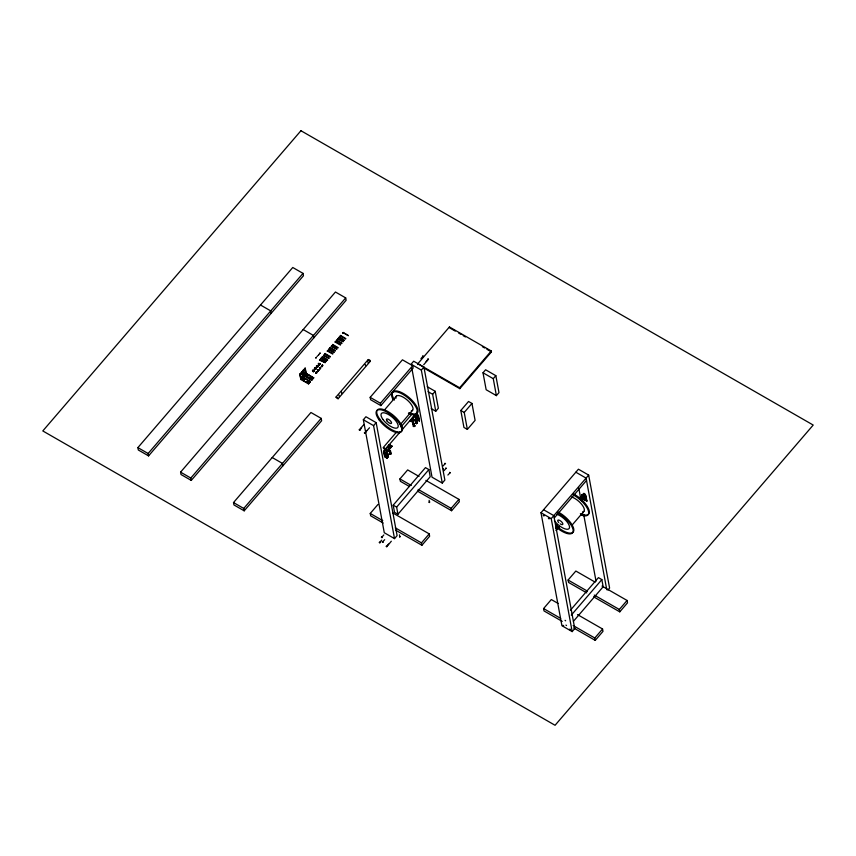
<?xml version="1.0" encoding="UTF-8"?>
<svg xmlns="http://www.w3.org/2000/svg" width="856" height="856" viewBox="0 0 856 856"><rect width="100%" height="100%" fill="white"/><g stroke="black" fill="none" stroke-linecap="round" stroke-linejoin="round"><path stroke-width="1.28" d="M335.98 397.163L338.067 398.789L370.359 361.221L369.589 359.905L368.273 359.531L336.044 397.013L338.12 398.693M385.264 449.304C384.537 446.179 381.541 448.683 385.264 449.304L400.544 431.52M385.799 453.883L384.965 453.209L385.724 453.562M584.488 496.255L585.611 497.079M302.414 379.722L302.361 379.914M304.469 379.679C302.296 380.053 305.1 380.225 304.501 379.24M303.698 378.598L303.752 378.202M304.019 380.995L304.062 380.535M305.282 379.411L305.763 379.508M305.474 375.998L306.052 376.126L305.506 375.891M306.191 381.969L306.116 381.509M306.716 375.709C307.09 377.507 308.417 374.575 306.801 375.72M306.951 374.457L307.325 374.714M307.946 381.519L306.951 381.252L307.144 381.979M307.657 376.79L307.358 377.164M307.422 382.942L307.925 382.91M308 381.605L307.925 381.348M308.973 375.324L308.642 375.827L308.845 375.238M309.112 380.995L309.123 381.519M308.941 378.202L309.294 377.903M309.39 378.256L309.262 377.721M310.407 378.245C309.508 378.32 312.29 377.4 311.06 378.159M310.589 376.233L310.557 376.394M311.135 378.919L310.632 378.834M311.937 377.689L312.419 377.699M384.858 450.395L385.403 450.534M386.976 450.491C385.147 451.797 388.185 448.747 386.174 450.588M386.27 449.143L386.645 449.261M386.998 451.412L386.966 451.23M389.662 447.067C389.031 448.052 388.838 446.8 389.715 447.538M388.827 445.773L389.18 446.286M390.946 446.95L390.86 446.736M399.506 536.648L399.709 536.391M411.297 420.285L411.126 419.857M412.346 419.643C413.352 420.735 413.748 419.879 412.41 419.461M412.378 419.879C414.015 418.37 412.592 421.398 412.453 419.397M412.41 418.37L412.892 418.734L412.72 418.177M413.395 421.013L412.87 421.131L413.362 420.831M414.144 416.722L414.144 417.054M414.154 419.622L414.368 419.601M415.139 417.161C414.957 417.696 416.712 415.813 415.01 416.423M415.428 415.374L415.128 415.759M415.791 417.675L415.513 418.22L415.92 417.771M416.904 416.348L416.819 416.733M429.391 501.862L429.412 502.558L429.701 501.884M556.678 528.751L555.993 527.917L557.331 528.28L556.775 527.007L556.86 528.045M557.074 527.317L557.106 527.564M558.39 527.232L558.315 527.564M580.785 500.129L580.785 499.658M581.684 499.679L581.577 499.583M583.353 498.47L583.353 498.021M583.375 496.651L583.075 497.518M584.145 496.673L584.423 496.715M411.608 420.007L411.65 419.857M301.74 376.758C301.751 377.571 300.798 376.159 302.093 376.736M301.483 376.972L302.254 376.437M303.955 370.948C305.346 369.578 304.255 371.675 303.944 370.819M304.372 373.27L305.367 372.841L304.222 373.494M312.429 370.755L312.868 370.07M312.954 370.231L312.558 370.83M313.114 371.151L313.542 370.466M313.542 371.397L313.97 370.712M314.366 368.508L314.794 367.823M314.89 367.984L314.494 368.583M315.051 368.818L315.479 368.208M315.479 369.139L315.907 368.455M315.575 368.369L315.179 368.968M315.971 358.054L316.367 357.434M315.928 372.767L316.367 372.082M316.303 366.25L316.731 365.565M317.137 356.481L317.565 355.796M316.453 372.242L316.035 372.852M316.827 365.726L316.463 366.315M316.988 366.646L317.416 365.961M317.416 366.892L317.844 366.208M317.929 366.368L317.523 366.967M318.421 354.983L318.86 354.298M317.865 370.52L318.304 369.835M318.946 354.459L318.507 355.069M318.389 369.995L317.972 370.595M318.764 363.447L318.368 364.078M318.924 364.389L319.352 363.714M319.502 360.087L319.93 359.402M319.352 364.635L319.78 363.961M319.866 364.11L319.459 364.72M320.026 359.563L325.194 362.602M319.802 368.262L320.24 367.577M320.326 367.738L319.93 368.337M320.797 358.589L321.225 357.904M322.263 365.459L321.845 366.09L322.177 365.33M324.67 354.084L325.098 353.4M327.249 351.078L327.677 350.393M328.843 349.515L328.95 348.895L328.533 349.58M329.828 348.082L330.255 347.397M335.52 350.596L330.352 347.525M331.122 346.573L331.55 345.899M332.406 345.075L332.845 344.39M336.28 340.57L336.708 339.885M337.574 339.072L338.002 338.388M338.088 338.548L343.267 341.587M338.944 337.649L339.297 336.89L344.444 340.463M389.555 446.982L388.71 447.495M304.383 379.112L304.479 379.893M307.796 375.977L307.004 375.527M386.195 450.149L387.105 449.967M387.49 447.324L387.747 447.849L387.896 447.281M388.678 447.142L388.838 447.688M413.448 419.857L413.405 419.504M415.042 415.663L415.513 415.331M416.808 416.209L417.161 416.722L416.562 416.444M583.45 496.908L582.915 497.539L582.583 496.919M584.712 496.855L585.483 496.352M386.794 454.001L387.351 455.274L388.078 454.065L386.794 454.001L388.132 454.365M387.158 455.97L387.715 457.232L388.442 456.023L387.158 455.97L387.715 457.232M388.046 454.985L388.078 454.065M389.341 451.925L390.069 450.716C389.748 452.46 390.518 449.678 389.512 451.08C390.347 451.583 390.625 452.075 389.929 452.268L389.277 451.626L389.929 452.268M389.64 453.594L390.432 452.685L391.021 453.027L390.989 453.948L389.64 453.594L390.293 454.236M389.705 453.883L389.737 452.963M390.625 451.989L390.657 451.059M390.989 453.948L391.021 453.027M413.02 424.383L413.748 423.174C413.373 423.763 414.336 424.009 413.619 424.726L412.966 424.084L413.619 424.726M413.33 426.042L413.427 425.421L414.711 425.475L414.668 426.406L413.33 426.042L413.983 426.684M413.384 426.341L413.427 425.421M414.304 424.437L414.347 423.517M414.668 426.406L414.711 425.475M416.925 420.51L416.893 421.441L415.599 421.377L416.326 420.168C416.733 422.008 415.139 419.087 416.508 420.489C416.016 421.163 415.909 420.885 416.326 420.168M415.599 421.377L415.642 420.457M415.909 423.046L416.005 422.415L417.289 422.479L416.562 423.688L415.909 423.046L416.562 423.688M415.963 423.346L416.005 422.415M417.257 423.399L417.289 422.479M555.63 525.959L556.411 525.049L557.01 525.391L556.282 526.601L555.63 525.959L556.657 526.215L556.657 525.124L555.844 525.06L556.742 525.712L556.218 526.312L557.01 525.391M555.683 526.258L555.715 525.327M556.047 528.216L556.133 527.596M557.331 528.28L557.374 527.35M579.405 497.785L579.362 498.706L579.405 497.785L580.689 497.85L579.961 499.059M580.657 498.77L580.689 497.85M580.967 500.439L580.507 499.765M581.887 495.41L581.984 494.779L583.268 494.843L582.54 496.052C581.459 495.827 584.209 495.389 582.23 495.357C583.107 494.918 583 494.03 582.273 494.361C583.396 495.121 581.278 495.324 583.182 495.474L583.268 494.843M581.952 495.71L581.984 494.779M368.273 359.531L368.508 360.269M301.665 374.307L301.28 374.436M319.984 353.4L320.123 352.8L319.716 353.485M323.675 355.518L323.803 354.898M323.964 355.283L329.068 358.097M327.741 350.66L327.762 350.479M329.956 348.157L330.341 347.622M345.567 339.04L340.356 336.098L340.656 335.648M300.788 374.447L301.323 373.922L301.119 374.447M303.655 379.818L304.511 379.39M307.668 375.955L306.801 376.116L306.887 375.399M307.967 381.423L307.111 381.808M388.41 450.149L388.239 449.721M389.17 448.341L389.277 448.79M415.181 417.033L416.037 416.819L415.139 416.508M322.573 356.706L327.645 359.991M348.285 335.627L343.235 332.642L342.86 333.145M307.39 382.6L307.882 382.557M310.182 376.48L310.311 376.255M385.382 450.374L385.35 450.556M417.343 411.886L417.3 411.041M399.57 536.466L399.848 537.076L399.913 536.412M584.659 496.683L585.033 496.673M335.52 341.919L334.985 342.047L335.424 341.394M340.453 336.012L340.677 335.52L345.845 338.58M312.943 371.097L314.152 370.434L313.446 371.761L312.943 371.097L313.446 371.761M313.371 371.344L313.724 370.188M313.018 371.515L314.152 370.434M314.88 368.84L316.089 368.176L315.382 369.503L314.88 368.84L315.382 369.503M315.308 369.086L315.661 367.93M316.816 366.593L317.597 365.683L317.747 367.01L316.816 366.593L317.747 367.01M317.597 365.683L317.319 367.256M318.753 364.335L319.962 363.672L319.256 364.998L318.753 364.335L319.256 364.998M319.181 364.581L319.962 363.672M318.828 364.752L319.534 363.425M315.757 372.713L316.966 372.05L316.26 373.377L315.757 372.713L316.26 373.377M316.185 372.959L316.549 371.804M317.694 370.466L318.903 369.803L318.197 371.119L317.694 370.466L318.197 371.119M318.122 370.712L318.903 369.803M317.779 370.883L318.475 369.557M319.63 368.208L320.411 367.299L320.572 368.626L319.63 368.208L320.572 368.626M320.411 367.299L320.133 368.872M321.567 365.961L322.776 365.298L322.07 366.625L321.567 365.961L322.07 366.625M321.995 366.208L322.348 365.052M303.57 379.251L304.415 379.294M307.015 381.862L307.721 381.027M311.092 379.026L310.621 379.005M389.651 447.388L388.678 447.324M389.18 448.672L389.566 448.234M418.156 416.797L417.193 416.476M579.715 498.235L580.475 498.46L579.309 498.417M370.327 361.264L369.46 361.114M331.604 346.487L336.675 349.141M307.015 381.391L307.786 381.23M311.049 377.507L310.236 377.432L311.06 377.346M300.584 374.842L301.815 374.051M137.88 447.624L292.763 267.489L303.013 273.374L303.452 275.75L148.57 455.884L138.319 449.999L137.88 447.624L148.12 453.509L148.57 455.884M148.12 453.509L303.013 273.374M180.573 472.148L335.456 292.014L345.696 297.909L346.134 300.285L191.252 480.409L181.012 474.524L180.573 472.148L190.813 478.033L191.252 480.409M190.813 478.033L345.696 297.909M299.825 374.115L302.018 372.018L302.981 377.186L310.439 381.637L308.502 383.884L300.82 379.465L299.825 374.115L301.045 379.443L302.981 377.186M303.056 370.37L305.25 368.262L306.213 373.43L313.671 377.881L311.734 380.128L304.051 375.72L303.056 370.37L304.276 375.688L311.734 380.128M300.082 374.265L302.018 372.018M303.313 370.509L305.25 368.262M300.82 379.465L302.757 377.218L301.761 371.868M304.051 375.72L305.988 373.462L304.993 368.112M304.276 375.688L306.213 373.43M310.407 381.455L308.502 383.884M311.702 379.957L313.638 377.699M233.506 502.568L310.942 412.496L321.193 418.381L321.631 420.767L244.185 510.829L233.945 504.944L233.506 502.568L243.746 508.453L244.185 510.829M243.746 508.453L321.193 418.381M370.166 397.355L402.438 359.82L412.678 365.715L413.127 368.091L380.856 405.616L370.616 399.731L370.166 397.355L380.417 403.24L380.856 405.616M363.34 419.75L365.919 416.744L376.169 422.639L397.109 535.61L394.52 538.617L384.28 532.732L363.34 419.75L373.58 425.635L394.52 538.617M380.417 403.24L412.678 365.715M359.306 429.744L363.993 424.48M359.895 430.247L361.617 427.647M420.959 358.632L423.025 356.224M417.974 364.624L417.814 363.736L449.432 326.96L491.269 350.992L491.43 351.891L459.811 388.667L423.624 367.877M365.02 433.19L366.743 430.6M384.012 410.516L396.382 396.135M426.085 361.574L428.15 359.167M369.525 427.765L364.891 432.794M423.709 364.742L428.257 359.445M373.58 425.635L376.169 422.639M421.345 370.102L423.923 367.096L413.673 361.211L411.094 364.207L421.345 370.102L442.285 483.073L444.863 480.066L423.923 367.096M400.191 424.694L412.56 410.313M383.178 447.613L396.767 431.809M401.004 426.877L412.046 414.036M402.245 429.552L417.525 411.779M383.627 451.433L389.437 444.681L391.995 446.158L386.42 452.867L387.18 458.26L384.622 456.794L383.627 451.433L386.184 452.91L387.18 458.26M419.258 420.959L418.295 415.791L415.738 414.315L410.12 420.842L415.898 413.908L418.456 415.385L419.258 420.959L416.69 419.483L415.973 415.609M435.212 391.299L438.347 408.237L435.768 411.244L432.633 394.295L435.212 391.299L427.24 386.719M387.372 458.035L384.815 456.569L383.852 451.39L389.437 444.681M386.184 452.91L391.995 446.158M418.456 415.385L412.678 422.318L418.295 415.791M416.69 419.483L415.898 413.908M459.811 388.667L459.64 387.768L491.269 350.992M483.009 372.788L485.598 369.781L495.838 375.666L498.984 392.615L496.394 395.622L486.155 389.737L483.009 372.788L493.259 378.673L496.394 395.622M383.199 523.027L370.68 515.826L370.241 513.45L377.988 504.441M409.478 486.529L400.373 481.297L399.923 478.921L407.67 469.912L419.055 476.46M460.806 410.484L468.542 401.475L471.966 403.444L475.101 420.392L467.355 429.391L463.941 427.433L460.806 410.484L464.22 412.453L467.355 429.391M464.22 412.453L471.966 403.444M493.259 378.673L495.838 375.666M393.204 505.158L425.464 467.622L428.888 469.591L430.204 476.728L397.944 514.253L394.52 512.295L393.204 505.158L396.617 507.116L397.944 514.253M396.617 507.116L428.888 469.591M381.733 537.365L383.798 534.968M443.14 465.942L445.206 463.545M379.636 542.543L381.701 540.136M382.557 541.934L384.676 539.719M444.018 470.704L446.083 468.296M386.463 546.46L388.528 544.063M447.881 475.037L449.999 472.844M386.805 546.663L391.32 541.227M429.209 533.876L429.648 536.252L421.912 545.261L421.462 542.886L429.209 533.876L392.786 512.947M458.902 499.348L459.34 501.734L451.594 510.732L451.155 508.357L458.902 499.348L425.881 480.387M543.571 509.737L553.811 515.622L574.75 628.604L572.172 631.6L561.921 625.715L540.992 512.733L578.421 469.206L588.66 475.091L609.6 588.072L607.878 590.073M572.172 631.6L551.232 518.629L588.66 475.091M554.26 517.998L586.52 480.473M582.508 495.153C580.347 501.306 579.373 494.993 579.694 498.631M556.122 530.292L559.45 526.429L556.272 530.335M581.759 500.482L585.9 495.656L586.895 501.006L584.145 499.765L583.632 496.801L583.599 497.732L582.315 497.668M581.738 500.728L585.739 496.063L584.038 495.078M584.145 499.765L583.942 497.4M572.322 524.824L583.867 511.396M562.232 621.403L544.02 610.938L543.581 608.562L551.317 599.553L558.155 603.48M586.756 592.887L568.545 582.422L568.095 580.036L575.842 571.038L595.198 582.155M570.406 610.221L598.43 577.629L601.843 579.598L603.159 586.735L573.445 621.296M571.273 615.143L601.843 579.598M602.549 628.989L602.988 631.364L595.241 640.374L594.802 637.998L602.549 628.989L577.5 614.597M627.073 600.463L627.512 602.849L619.765 611.847L619.327 609.472L627.073 600.463L602.025 586.082M327.334 351.163L327.837 350.757L332.941 353.592M321.075 358.546L326.2 361.553M343.128 341.63L337.863 339.104M312.301 377.603L312.354 377.25M332.61 345.107L337.82 348.05M327.506 351.067L332.663 354.052M322.338 357.07L327.495 360.055M325.055 362.644L319.588 360.173M340.581 335.392L340.153 336.066M330.031 348.114L335.242 351.046M417.814 416.605L417.364 416.412M417.503 418.242L418.52 418.894M584.509 496.148L585.547 496.737L585.087 496.459M585.761 499.23L584.541 498.813M310.985 378.01L310.471 378.106M336.462 340.624L341.694 343.545M322.519 356.406L322.081 357.08M318.025 365.929L317.169 365.929M314.955 369.257L315.81 369.257M322.776 365.298L321.92 365.298M321.642 366.379L322.498 366.379M320.84 367.545L319.984 367.545M316.966 372.05L316.11 372.05M315.843 373.13L316.699 373.13M313.649 371.472L314.066 370.819M556.956 528.002L556.507 527.895M415.695 420.756L416.38 420.467M416.198 421.719L415.866 421.002L416.893 421.441M413.523 424.426C412.068 422.564 415.363 423.313 413.063 423.453M416.059 422.714L417.343 422.778M416.508 423.388L417.193 423.099M413.48 425.721L414.764 425.774M413.93 426.384L414.614 426.106M389.833 451.979L390.379 451.198L389.373 451.005M389.79 453.263L391.085 453.316M387.383 454.29C387.822 454.418 386.324 453.209 387.982 454.686M390.24 453.937L390.935 453.648M387.212 456.259L388.442 456.023M387.661 456.933L388.41 456.954M582.037 495.078L583.332 495.143M579.983 498.781L580.603 498.47M582.251 497.368L583.546 497.432M555.769 525.627L557.063 525.691M556.593 528.259L557.277 527.981M429.059 502.269L429.466 501.841M343.17 332.385L342.732 333.07M316.271 357.305L315.843 357.99M313.221 371.226L313.628 370.552M387.319 454.226L387.875 454.611L387.351 455.274M318.667 363.319L318.239 364.003M315.564 369.225L315.992 368.54M422.757 355.925L423.367 356.428M423.281 356.535L422.81 356.438M427.882 358.867L428.492 359.37M417.621 416.187L418.231 416.69M416.572 418.777L417.182 419.28M417.118 419.387L419.451 420.735M359.798 430.365L359.21 429.883M364.945 433.307L364.335 432.826M385.992 452.963L386.612 453.466M386.516 453.584L386.12 453.691M384.943 455.553L386.452 456.195M385.457 456.248L386.067 456.441L385.564 456.055M444.938 463.235L445.548 463.738M445.815 467.986L446.425 468.489M442.841 468.403L443.451 468.906M449.668 472.33L450.288 472.833M584.017 499.048L584.627 499.551M584.562 499.658L586.895 501.006M543.378 515.226L543.988 515.729M543.902 515.847L543.325 515.387M548.503 518.169L549.113 518.672M549.028 518.79L548.439 518.308M381.455 537.054L382.065 537.557M381.979 537.675L381.391 537.172M382.332 541.816L382.953 542.319M379.358 542.233L379.978 542.736M382.878 542.426L382.279 541.944M379.829 542.843L379.304 542.362M386.741 546.77L386.131 546.288M565.634 620.782L565.056 620.322M563.023 625.34L563.633 625.843M566.522 625.533L565.944 625.073M563.569 625.95L562.959 625.468M569.85 629.256L570.438 629.481M558.251 527.157L557.919 527.446M556.924 527.221L557.427 527.649M417.3 415.866L417.728 416.187M584.819 495.025C587.377 495.143 581.962 491.622 583.92 494.372M384.579 453.455L385.628 454.065L384.836 453.691M570.064 629.353L570.374 629.877L569.796 629.417M413.245 419.44L412.485 419.568L413.245 419.29M455.253 331.101L449.593 327.848L449.432 326.96M458.645 333.048L460.903 334.343M463.16 335.648L465.429 336.943M482.388 346.691L484.646 347.985M486.904 349.291L491.43 351.891M417.814 363.736L459.64 387.768M343.299 332.642L348.424 335.584M575.831 472.212L586.082 478.097L606.776 589.763M339.147 337.596L344.273 340.538M428.075 391.684L432.633 394.295M336.847 340.142L341.972 343.085M335.563 341.64L340.677 344.583M335.285 342.1L340.399 345.043M332.973 344.647L338.099 347.59M260.492 305.014L270.742 310.899L271.181 313.285M303.185 329.549L313.424 335.434L313.874 337.81M331.689 346.145L336.815 349.088M329.111 349.152L334.225 352.094M328.822 349.612L333.947 352.554M431.21 408.622L435.768 411.244M583.097 496.758L583.696 497.101M580.743 498.139L580.09 497.507M325.237 353.656L330.352 356.599M324.959 354.106L330.074 357.048M323.664 355.615L328.79 358.557M321.364 358.15L326.489 361.104M415.545 421.077L416.144 421.43M410.088 420.671L412.678 422.318M315.233 368.176L316.164 368.594M318.047 369.803L318.988 370.209M314.227 370.851L313.296 370.434M305.988 373.462L313.671 377.881M540.992 512.733L551.232 518.629M302.757 377.218L310.439 381.637M389.469 444.863L392.027 446.329M442.285 483.073L432.034 477.188L411.822 368.155M383.852 451.39L386.42 452.867M386.698 454.632L387.297 454.975M399.923 478.921L411.308 485.459M418.145 489.386L451.155 508.357M417.439 491.109L451.594 510.732M568.095 580.036L587.451 591.154M594.278 595.081L619.327 609.472M593.582 596.803L619.765 611.847M543.581 608.562L560.648 618.374M573.178 625.565L594.802 637.998M573.616 627.94L595.241 640.374M370.241 513.45L382.76 520.641M395.29 527.842L421.462 542.886M272.219 457.532L282.469 463.417L282.908 465.792M395.729 530.217L421.912 545.261M416.99 418.67L417.172 419.226M585.311 498.952L585.172 498.995M417.803 418.787L417.311 418.477L418.327 418.819M386.313 456.098L385.072 455.948M584.894 499.134L584.99 498.502L585.654 498.877M582.476 495.892L582.54 496.052M389.694 448.512L389.159 448.512M585.739 496.063L586.702 501.231M578.763 487.974L580.464 497.165M583.632 514.242L596.043 581.245M429.124 500.3L429.477 502.205M367.898 361.564L368.166 363.008M399.442 534.818L399.795 536.723M365.319 364.57L365.587 366.015M341.63 392.112L341.908 393.557M339.051 395.119L339.318 396.563M395.932 398.318A10.764 4.216 40.7 0 1 406.718 399.613A10.764 4.216 40.7 0 1 411.287 410.901M393.172 399.666A16.136 6.324 40.7 0 1 398.96 392.476A16.136 6.324 40.7 0 1 416.476 408.173A16.136 6.324 40.7 0 1 408.419 413.33M394.498 400.03A16.136 6.324 40.7 0 1 398.843 391.46A16.136 6.324 40.7 0 1 416.958 407.071A16.136 6.324 40.7 0 1 409.072 412.581M557.491 512.776A16.136 6.324 40.7 0 1 573.188 530.495A16.136 6.324 40.7 0 1 558.347 528.88M558.133 512.027A16.136 6.324 40.7 0 1 573.841 530.132A16.136 6.324 40.7 0 1 557.748 527.157M556.764 514.242A10.764 4.216 40.7 0 1 568.17 523.444A10.764 4.216 40.7 0 1 566.073 529.158A10.764 4.216 40.7 0 1 554.388 520.726M571.605 496.972A10.764 4.216 40.7 0 1 582.305 505.147A10.764 4.216 40.7 0 1 582.594 511.984M572.974 494.768A16.136 6.324 40.7 0 1 588.061 509.909A16.136 6.324 40.7 0 1 580.882 514.916M573.616 494.019A16.136 6.324 40.7 0 1 588.885 509.641A16.136 6.324 40.7 0 1 580.379 513.675M558.711 522.545A3.231 1.263 40.7 0 1 558.85 520.074A3.231 1.263 40.7 0 1 562.777 523.53A3.231 1.263 40.7 0 1 560.145 523.808M300.938 130.722L42.8 430.943L555.062 725.278L813.2 425.058L300.938 130.722M379.09 419.857A16.136 6.324 40.7 0 0 401.111 431.873A16.136 6.324 40.7 0 0 386.73 411.982A16.136 6.324 40.7 0 0 379.09 419.857M379.732 419.108A16.136 6.324 40.7 0 0 401.764 431.124A16.136 6.324 40.7 0 0 387.383 411.233A16.136 6.324 40.7 0 0 379.732 419.108M383.028 419.568A10.764 4.216 40.7 0 0 397.719 427.572A10.764 4.216 40.7 0 0 388.132 414.315A10.764 4.216 40.7 0 0 383.028 419.568M386.998 420.959A3.231 1.263 40.7 0 0 391.406 423.367A3.231 1.263 40.7 0 0 388.528 419.387A3.231 1.263 40.7 0 0 386.998 420.959"/></g></svg>
